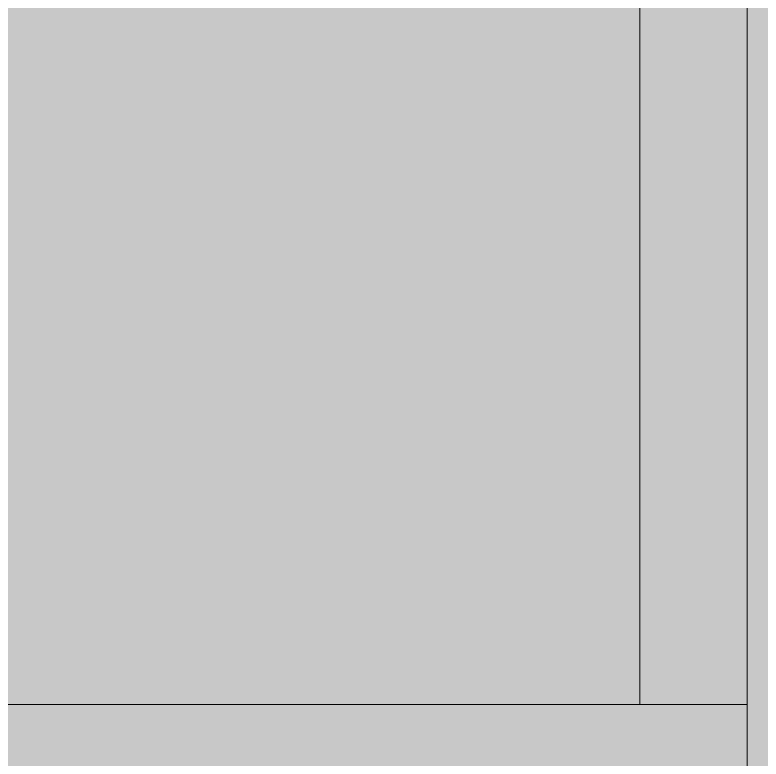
# Model space of a CAD drawing. Header units: inches. Extents: x -4110 to -1807, y 9775 to 11251.
# Drawn here: x -3481.202 to -3480.333, y 10026.551 to 10027.417 of the extents above; entities that cross this region are included whole.
import ezdxf

# ---------------------------------------------------------------- set-up
doc = ezdxf.new("R2010")
doc.units = ezdxf.units.IN
doc.header["$MEASUREMENT"] = 0
for name, color, linetype, lineweight in [('0-1', 7, 'Continuous', 5), ('0-2', 10, 'Continuous', 18), ('A-DOOR-1', 7, 'Continuous', 9), ('A-DOOR-5', 254, 'Continuous', 18), ('A-DOOR-FRAM-1', 254, 'Continuous', 18), ('A-DOOR-FRAM-2', 7, 'Continuous', 9)]:
    doc.layers.add(name, color=color, linetype=linetype, lineweight=lineweight)

# ---------------------------------------------------------------- blocks, each defined once
blk = doc.blocks.new('SLIDING - FLUSH - TRIPLE PANEL - SLIDING - FLUSH - 7-0 x 6-8-3853471-ENLARGED RCP - 3RD FLOOR PLAN - WEST')
at = {"layer": 'A-DOOR-5'}
for points in [[(42.25, 2.25), (42.25, 3), (-42.25, 3), (-42.25, 2.25), (42, 2.25)], [(42, 2.125), (14, 2.125), (14, 0.75), (42, 0.75)]]:
    blk.add_hatch(color=256, dxfattribs=at).paths.add_polyline_path(points, flags=0)
at = {"layer": 'A-DOOR-FRAM-1'}
h = blk.add_hatch(color=256, dxfattribs=at)
h.paths.add_polyline_path([(42, 0.75), (14, 0.75), (14, -0.625), (-14, -0.625), (-14, 0.625), (-42, 0.625), (-42, -2.5), (42, -2.5)], flags=0)
h.paths.add_polyline_path([(42, 2.125), (42, 2.25), (-14, 2.25), (-14, 0.75), (14, 0.75), (14, 2.125), (23.94274, 2.125)], flags=0)
blk.add_hatch(color=256, dxfattribs=at).paths.add_polyline_path([(43, 2.125), (43, 2.25), (42, 2.25), (42, -2.5), (43, -2.5), (43, 1.625)], flags=0)
at = {"layer": 'A-DOOR-1'}
for p, q in [((14, 2.125), (42, 2.125)), ((42, 2.125), (42, 0.75))]:
    blk.add_line(p, q, dxfattribs=at)
at = {"layer": 'A-DOOR-FRAM-2'}
for p, q in [((42, 2.25), (-14, 2.25)), ((42, -2.5), (42, 2.25)), ((42, 2.25), (43, 2.25))]:
    blk.add_line(p, q, dxfattribs=at)
blk = doc.blocks.new('CTR - 1st Phase - Unit Layouts_rvt-1-ENLARGED RCP - 3RD FLOOR PLAN - WEST')
at = {"layer": '0-2', "rotation": 270}
blk.add_blockref('SLIDING - FLUSH - TRIPLE PANEL - SLIDING - FLUSH - 7-0 x 6-8-3853471-ENLARGED RCP - 3RD FLOOR PLAN - WEST', (-3482.59874, 10068.6144), dxfattribs=at)

msp = doc.modelspace()

# ---------------------------------------------------------------- block references
at = {"layer": '0-1'}
msp.add_blockref('CTR - 1st Phase - Unit Layouts_rvt-1-ENLARGED RCP - 3RD FLOOR PLAN - WEST', (0, 0), dxfattribs=at)

doc.saveas('drawing.dxf')
